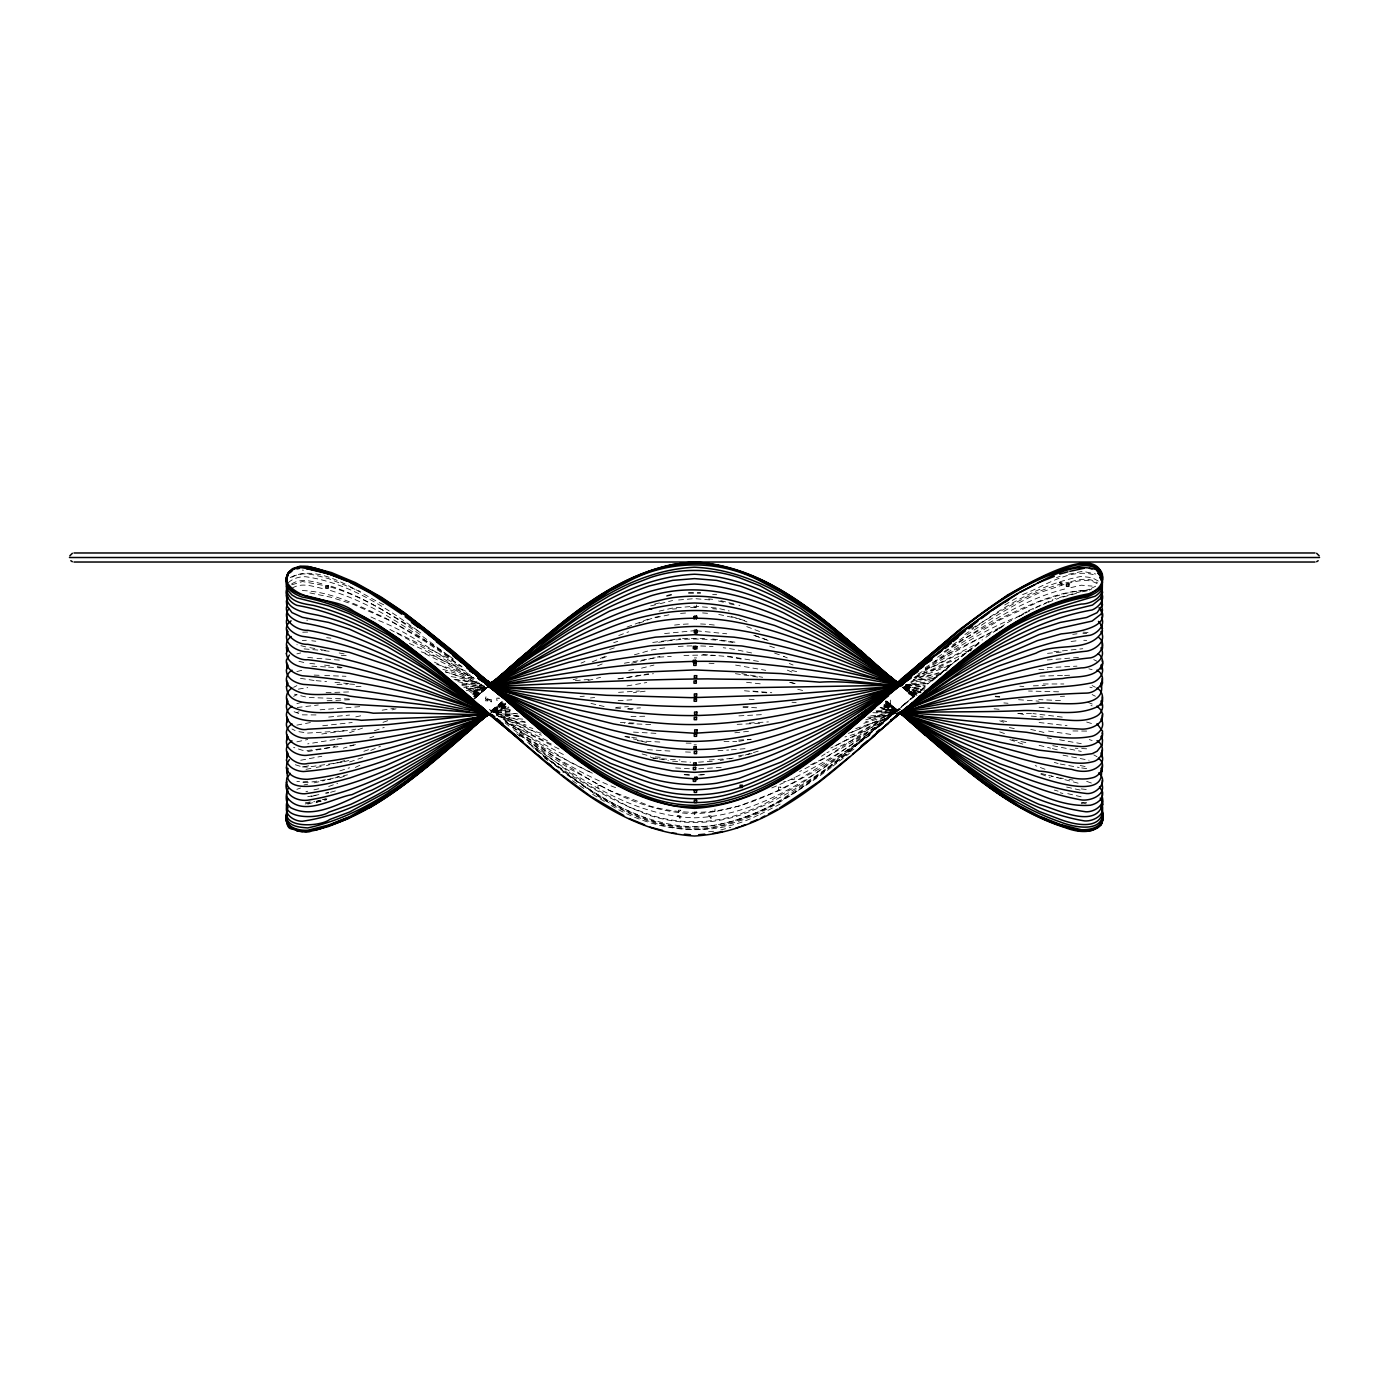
<?xml version="1.0" encoding="UTF-8"?>
<svg xmlns="http://www.w3.org/2000/svg" width="1389" height="1389" viewBox="0 0 1389 1389"><rect width="100%" height="100%" fill="white"/><g stroke="black" fill="none" stroke-linecap="round" stroke-linejoin="round"><path stroke-width="0.75" stroke-dasharray="5 3.75" d="M476.34 696.202L481.15 691.896M475.941 696.965L489.935 684.43M474.969 698.337L485.924 688.701M491.914 710.821L502.783 700.976M490.716 712.21L502.887 701.323M905.663 702.973L822.271 772.284L781.399 799.665C742.577 822.965 694.778 835.952 650.694 820.083C618.799 809.266 590.464 790.601 562.736 771.954M888.04 718.599L935.578 677.155L982.422 639.773M878.317 726.36C830.622 767.509 780.462 811.714 717.505 826.299C656.164 837.307 600.361 800.446 554.524 764.436M885.991 720.266L837.202 761.693L792.303 794.525C762.804 813.086 730.041 828.712 694.5 829.511C659.167 829.146 626.161 813.954 596.819 795.463L551.78 762.926M919.084 692.121L925.491 686.565M473.493 696.636L480.09 691.045M474.743 696.566L485.959 687.051M475.107 697.052L486.862 687.051M491.584 710.717L496.533 706.497M474.986 698.216L479.847 694.118L474.934 697.504M476.271 696.844L486.167 688.545M476.41 696.358L486.098 688.284M498.252 705.004L503.2 700.855M490.925 711.897L495.769 707.852M472.052 700.247L486.74 687.972L471.548 692.989M491.637 711.55L503.964 702.278M491.984 711.567L503.356 702.99M492.14 711.724L503.269 703.355M932.939 679.777L949.434 666.112M951.083 664.741L956.031 660.643M931.897 681.079L949.295 666.668M955.632 661.424L958.792 658.785M863.073 740.302C813.19 776.451 758.55 815.742 694.5 817.826C631.526 815.794 577.338 777.493 527.733 742.507M903.631 704.848L913.024 696.913M891.044 715.648L895.922 711.619M897.554 710.283L917.053 694.222M918.685 692.885L921.931 690.211M291.881 584.786L302.472 581.54L326.571 585.967M895.766 711.845C835.484 755.494 772.371 809.683 694.5 813.763C621.23 811.627 561.798 761.537 504.867 721.325M890.575 715.977L856.214 743.896L800.811 783.986L760.46 806.141L738.306 814.666C710.161 823.851 679.568 824.128 651.302 815.239L629.859 807.304L589.11 785.497L569.177 772.284L511.69 728.218M925.178 667.849L962.594 642.256L1000.358 619.668L1039.094 601.663C1054.529 596.957 1070.311 590.377 1086.667 590.69M290.179 577.598C319.175 561.92 358.64 593.138 384.562 605.205M291.603 583.988C301.031 577.616 312.664 581.54 322.613 583.988M831.212 767.388C797.13 793.275 759.175 816.402 716.707 824.927C671.2 832.758 626.769 813.468 589.387 789.247L566.59 773.308L540.564 752.734M832.862 766.138L837.81 762.353M839.442 761.085L849.321 753.498M960.98 656.546L980.547 641.666M978.932 643.524L961.379 656.771M1007.338 622.758L1026.61 611.716M1003.223 626.022L996.208 630.814M472.347 694.135L485.143 686.201M474.43 695.281L485.021 687.468M474.066 695.698L486.167 686.947M496.533 706.654L490.63 710.925L504.711 716.498L541.415 735.25M491.359 710.855L503.495 702.122M288.148 582.772C292.905 578.484 299.243 576.487 305.597 576.73C347.458 582.547 384.944 606.559 418.506 631.231M503.096 702.903L490.838 710.734M474.344 696.375L486.289 687.937M475.576 696.149L486.133 688.458M491.411 711.984L503.929 703.615M491.341 712.435L505.891 703.719M493.373 711.394L506.134 704.101M493.772 711.515L505.822 704.657M964.869 634.547L973.637 628.366M975.391 627.134C1007.199 604.163 1042.306 583.849 1081.267 576.4L1092.119 577.668L1099.532 581.765M882.067 724.381C846.7 748.949 809.995 772.267 770.079 788.639M870.33 734.538L819.093 768.916L780.722 789.959L738.913 806.089L716.707 810.881C694.604 813.902 672.207 812.027 650.694 806.262L609.58 790.567L569.82 768.864L517.038 733.514M866.007 737.872L869.514 735.406M890.575 714.918L823.035 759.158L799.578 771.572M952.507 645.086C979.87 625.31 1008.362 607.08 1039.094 592.895L1065.033 584.127M937.558 657.257C977.439 630.033 1018.085 600.829 1065.537 588.78M925.178 669.029C954.365 649.444 983.985 629.634 1017.043 617.063M985.895 637.273L1005.549 623.974M944.086 651.701L961.379 640.225L1003.362 617.081C1029.683 604.805 1057.185 591.506 1086.667 590.203M821.507 756.258L825.118 753.914M853.957 749.018C818.781 774.593 782.806 799.977 741.413 814.701C711.463 824.997 678.283 825.101 648.281 814.944C606.42 799.022 568.014 775.097 532.855 747.56M1004.716 604.979L1017.581 597.339M971.744 628.47C1002.459 610.17 1033.069 589.665 1068.61 582.234M999.733 627.463C978.151 639.444 955.667 649.305 934.346 661.772M1018.502 616.838L1023.571 613.99M1035.309 607.983L1046.386 603.086M469.065 691.462L482.452 685.836M472.972 692.712L483.997 686.652M291.985 577.182C303.306 570.323 317.057 575.914 328.655 578.605L360.255 591.454M505.648 703.181L493.182 709.258M917.955 674.151C943.982 658.334 969.921 641.996 997.91 629.686M915.959 676.478L932.436 666.598L978.655 642.864M915.021 677.71L971.224 650.451M760.165 814.371L781.399 803.415M473.163 694.83L486.272 687.85M485.976 688.423L471.392 694.622M474.743 695.316L483.876 690.437M492.869 711.949L507.61 705.681M493.026 712.331L508.443 706.619M855.728 728.617L888.613 717.471M887.918 719.328L830.796 748.046M883.144 722.905L855.728 738.635L826.924 752.734M883.3 723.27C858.124 737.594 834.181 754.296 807.703 766.12M505.579 703.997L490.508 710.803M900.072 709.223L878.681 722.384L832.48 747.351M293.617 696.34L296.881 694.639M293.617 687.312L296.881 685.628M1028.45 610.674L1053.036 599.614M1025.238 613.122L1033.624 608.851M1091.216 588.432L1096.129 585.967M1022.564 594.614C1044.788 586.245 1070.277 567.233 1095.157 575.15M848.28 733.427L863.559 727.402L894.464 712.192M355.358 767.423L363.05 763.811M1018.953 616.247L1024.44 613.712M291.985 588.242C301.778 582.043 313.115 586.523 323.342 588.745M370.741 750.442L380.43 746.292M592.218 661.876L605.656 656.198M1089.566 589.249L1054.98 598.781M1089.358 590.099L1091.337 589.283M581.001 663.109L584.96 661.494M602.444 658.178L606.351 656.58M597.548 665.835L603.573 663.369M758.168 815.152C710.838 839.199 653.906 831.768 609.58 804.526M1048.174 602.392L1058.922 598.19M638.975 623.279L650.694 618.765L670.609 614.442M328.655 786.504L337.649 783.24M627.012 627.099L650.694 618.209M618.73 635.52L628.731 631.769M1056.456 577.633L1060.172 576.244M296.881 789.334L300.51 788.032M349.594 732.663L363.484 727.749M355.393 744.608L343.291 748.22M758.203 751.136L738.913 756.988M613.678 642.725L617.775 641.319M382.999 722.332L388.156 720.561M609.58 649.479L615.605 647.413M374.422 730.77L384.232 727.402M369.787 737.872L373.867 736.465M363.866 751.293L372.009 748.48M349.594 761.988L363.033 757.37M463.822 687.538L481.966 684.221M467.885 689.882L481.792 685.246M506.256 706.272L489.727 710.265M470.333 692.243L484.448 687.642M486.723 687.399L471.218 691.653M496.238 712.939L511.36 711.151M339.663 777.823L347.597 775.236M296.881 741.848L307.75 739.486M490.786 710.404L496.533 710.994L508.634 707.001M508.964 707.886L496.533 711.359M300.719 760.252L321.814 756.258M915.108 677.572L925.178 674.342L948.722 662.293L955.945 660.088M896.426 713.182L890.575 715.057L867.743 717.297M339.784 770.912L349.594 767.787M328.655 779.611L338.708 776.399M914.031 677.45L925.178 672.415L951.76 664.393M900.35 709.449L865.573 721.863M865.816 719.849L873.889 717.297L890.575 715.665M863.854 723.304L884.185 716.898L890.575 716.273M888.595 718.026L868.872 724.259L851.648 732.402M886.512 719.224L878.386 721.794L855.728 733.791L844.929 736.951M869.132 718.356L890.575 711.637L896.287 711.046M296.881 725.127L311.761 722.297M949.069 665.73L913.424 679.603L925.178 675.835L943.148 673.214M947.176 669.845L910.75 682.155L925.178 680.575L938.374 676.547M940.943 674.116L925.178 678.926L918.824 679.568M933.339 679.725L925.178 682.225L910.75 683.666M925.178 669.22L933.321 666.755L961.379 652.726L969.991 650.434M296.881 703.65L302.333 702.122M296.881 712.47L299.052 711.81M307.733 804.144L319.765 800.62M338.1 762.474L326.45 765.565M339.992 761.919L345.67 760.269M330.547 792.32L336.207 790.671M297.159 707.487L318.289 704.987M634.374 654.827L650.694 650.208A225.157 225.157 0 0 1 666.147 647.691M631.682 663.265L659.983 656.424M641.544 668.161L653.959 665.053M392.115 709.883L396.056 708.772M1062.984 597.062L1077.204 593.138M322.317 799.699L325.477 798.831M316.102 802.234L326.571 799.37M296.881 671.564L302.333 670.192M298.34 689.135L307.733 687.624M1087.309 590.776L1081.267 592.027M666.633 595.586L672.606 594.023M325.269 793.154L328.655 792.268M666.633 596.28L672.606 594.735M720.752 829.945L730.84 827.306M323.324 799.699L326.884 798.779M316.31 802.373L326.606 799.734M660.053 603.694L672.606 600.517M310.303 801.939L302.333 803.328M573.153 679.655L577.13 678.665M588.016 680.506L600.586 677.363M305.181 803.988L314.695 801.609M316.605 801.123L320.408 800.168M654.67 604.111L660.66 602.618M343.934 761.728L349.594 760.321M334.888 777.962L347.493 774.836M296.881 653.872L300.736 652.934M650.694 605.917L656.303 604.58M311.119 796.487L319.192 794.577M1068.61 574.282L1082.517 571.296L1095.626 574.004M1070.902 587.616L1081.267 585.203L1092.119 586.089M659.133 611.16L672.606 608.035L694.5 606.264L716.707 608.052L729.156 610.952M1070.728 581.765C1079.288 579.196 1089.549 577.373 1097.501 582.824M313.931 789.855L322.179 788.014M1067.065 583.675C1076.579 581.088 1087.9 577.946 1097.015 583.606M314.001 782.84L324.47 780.531M355.775 716.863L361.973 715.543M351.677 730.024L355.879 729.121M349.594 745.858L353.709 744.973M654.896 617.324L659.115 616.438M382.149 710.178L394.094 708.355M307.768 781.26L302.333 782.25M1038.868 669.602L1047.81 669.203M305.945 791.608L307.733 791.244M308.671 765.825L302.333 766.954L293.895 764.297M304.035 784.924L307.733 784.212M307.733 751.623L334.94 746.518M729.433 758.776L733.236 758.064M664.584 633.558L694.5 630.675M344.055 730.84L319.505 734.347M334.871 739.521L307.733 743.862M336.971 739.122L343.274 737.958M307.733 796.696L311.883 795.914M313.966 795.532L320.217 794.386M306.014 769.332L314.192 767.822M316.223 767.44L322.37 766.311M617.845 678.839L653.42 673.682M325.477 779.75L307.733 782.615L296.881 781.365M624.39 663.213L658.594 657.205L671.269 656.355M628.748 670.383L637.273 668.908M618.765 678.943L648.576 673.787M626.995 685.923L646.753 682.503M645.121 691.184L633.367 692.729M748.497 731.291L732.472 733.062M738.913 741.327L750.998 739.243M745.042 748.671L730.77 749.886M738.531 755.876L753.394 753.324M658.594 642.326C683.075 637.811 708.425 638.02 732.906 642.551M326.45 793.223L328.655 792.876M720.231 760.408L723.756 759.835M652.743 642.447L680.558 638.749M342.041 762.196L307.75 767.145L302.333 766.884M327.214 779.507L330.686 779.003M337.961 746.674L307.733 750.459L302.333 750.268L293.617 747.404M322.734 725.753L352.198 722.506M1071.075 641.458L1077.187 640.728M1062.411 650.885L1082.778 648.715M1072.759 634.322L1077.013 633.835M461.929 684.395L478.875 682.468M466.218 688.718L483.372 686.739M484.483 687.051L472.416 688.44L466.131 687.815M466.235 690.472L485.594 688.25M492.366 710.699L508.496 707.157M492.053 711.272L510.18 710.317M496.533 712.349L513.097 710.474M515.979 713.46L507.541 714.415L496.533 713.338L489.31 709.536M496.533 710.994L510.683 709.397M912.087 680.766L935.769 678.283M911.757 684.412L929.206 683.423M899.169 709.796L874.08 712.47M877.049 711.168L890.575 709.744L896.929 710.439M905.454 684.655L911.844 684.03L925.178 685.558M905.524 685.281L929.363 683.475M894.759 712.765L876.407 711.585M894.829 713.39L872.865 712.713M870.781 715.839L890.575 714.432M349.594 699.761L326.311 700.785M328.672 717.054L349.594 715.057M1053.938 651.701L1060.293 651.094M1047.306 660.001L1079.409 657.327M1047.219 667.658L1076.979 666.147M1081.267 803.727L1082.257 803.641M688.527 592.547L700.56 592.547M688.527 593.259L700.56 593.259M1047.514 653.351L1062.255 651.997M708.633 831.716L716.707 830.987M575.359 680.61L589.787 679.343M580.081 696.566L584.3 696.184M678.579 599.996L694.5 598.607L712.661 600.152M590.429 697.938L594.666 697.556M672.606 609.077L676.582 608.747M690.524 607.618L698.545 607.618M680.558 613.4L686.531 612.948M700.56 774.871L704.588 774.576M356.018 686.687L364.613 686.062M359.734 706.654L320.112 709.814M347.493 730.614L307.733 733.079L296.638 731.326M1033.364 685.836L1045.292 685.471M1031.454 713.616L1015.793 713.564M683.944 655.504C704.101 654.74 725.058 654.705 744.66 660.053M717.957 750.72L728.635 750.025M1086.667 731.083L1069.183 730.927M698.545 762.162L712.661 761.241M618.539 692.347L639.374 691.01M738.635 740.111L751.102 739.313M709.241 759.957L732.402 758.463M698.736 768.812L724.173 767.197M615.883 707.418L628.453 706.636M698.684 774.975L704.97 774.593M618.157 700.646L633.176 699.726M628.175 708.633L640.468 707.869M644.756 716.255L628.54 716.516M650.694 724.52L624.39 723.478M749.296 723.027L768.43 721.898M682.555 638.627L704.588 638.523M302.333 640.503L306.327 640.294M304.122 648.889L322.144 650.434M743.202 707.018L749.643 706.671M738.913 715.873L765.026 714.467M759.627 723.374L735.649 724.416M316.015 714.936L302.333 714.849L291.985 710.925M1060.363 696.375L1064.547 696.219M1062.481 675.505L1039.094 676.13M1064.582 675.436L1072.933 675.123M302.333 590.551C331.971 591.627 359.334 606.055 385.725 618.157L425.051 641.44L461.929 666.512M336.989 684.43L347.493 684.1M326.085 692.642L349.594 691.913M307.733 632.064L302.333 632.221L305.441 632.533M1086.649 748.81L1075.277 748.202M724.016 741.622L736.778 741.379M1059.599 582.564L1061.89 582.564L1061.89 584.856L1059.599 584.856L1059.599 582.564L1061.89 584.856M694.309 607.306L696.601 607.306L696.601 605.014M694.309 657.917L696.601 657.917M1043.208 683.978L1063.835 683.978M1058.592 691.809L1028.537 691.028M914.656 695.559L914.656 693.267L916.966 693.267M488.06 699.275L485.751 699.275L485.751 696.983L488.06 696.983L487.869 700.837L485.577 700.837L485.577 698.545L487.869 698.545M489.032 699.518L491.324 699.518L491.324 701.81L489.032 701.81L489.032 699.518L491.324 701.81M884.932 706.307L887.224 706.307L887.224 704.015L884.932 704.015L887.224 706.307M694.083 744.817L696.375 744.817M783.795 781.503L786.105 781.503M677.78 815.742L680.072 815.742L680.072 818.052L677.78 818.052L677.78 815.742L680.072 818.052M708.772 815.847L711.064 815.847L711.064 818.138L708.772 818.138L708.772 815.847L711.064 818.138M1082.916 633.349L1086.667 633.401M735.406 673.665L758.099 677.12M686.114 743.098L694.5 743.271M690.489 752.161L682.138 751.814M311.831 666.182L326.415 666.963M314.105 675.106L322.595 675.419M324.731 675.505L345.965 676.287M349.229 698.997L307.733 697.452L294.485 694.205M1083.733 640.277L1086.667 640.398M1060.467 700.594L1038.746 699.587M306.656 620.102L307.733 620.154M1083.073 632.134L1088.125 632.585M615.518 708.095L621.456 708.407M620.345 722.384L635.415 723.148M684.187 774.697L692.434 775.131M633.453 732.107L658.49 733.496M712.661 638.992L735.354 642.204M766.867 692.816L740.771 690.437M742.907 707.018L756.918 707.817M672.606 761.189L690.524 762.196M637.377 740.719L662.9 742.23M655.278 756.97L663.525 757.456M749.157 699.257L755.529 699.657M647.482 749.661L671.304 751.136M675.679 767.909L690.316 768.812M696.514 630.814L726.725 633.783M702.782 654.601L715.196 655.382M752.873 691.08L771.798 692.712M652.969 758.272L679.968 759.991M709.032 663.23L717.349 663.768M746.553 682.294L760.998 683.909M339.367 660.122L315.303 658.23M328.533 667.085L341.156 667.918M349.594 684.048L356.053 684.464M684.551 774.68L692.503 775.201M1019.804 686.201L1023.815 686.479M1018.554 699.709L1039.094 701.185M1031.332 716.116L1043.122 717.071M702.574 612.931L708.633 613.382M1003.865 702.938L1008.015 703.251M712.661 608.729L716.707 609.042M1082.621 802.391L1086.667 802.72M708.633 598.954L712.661 599.301M791.956 702.226L796.175 702.591M712.661 594.353L716.707 594.718M341.225 655.261L349.594 656.007M314.053 680.471L296.881 677.763M316.136 680.662L326.589 681.6M334.957 682.364L349.594 683.666M995.444 696.757L999.733 697.139M994.073 708.807L999.733 709.328M454.081 679.464L461.929 680.211L484.101 686.392M455.262 679.916L477 682.103M457.849 681.6L469.742 684.482M995.184 696.184L999.733 696.67M1039.094 707.261L1049.771 708.303M1062.272 717.106L1032.947 713.581M1039.094 722.506L1067.047 725.683M496.533 711.776L517.784 713.877M496.533 713.824L518.861 716.029M496.533 714.328L519.677 716.602M522.82 719.172L504.728 717.401L496.533 714.814M525.129 722.211L515.458 721.273L498.425 715.891M473.354 678.058L461.929 676.912L445.435 672.033M461.929 683.77L485.438 686.097M461.929 685.576L483.198 687.694M303.774 662.484L298.948 661.268M883.717 707.175L896.53 709.883M880.088 707.678L896.218 710.682L885.783 704.536M906.427 684.551L925.178 686.617M925.178 690.177L918.355 689.43L906.444 685.489M1081.267 788.917L1086.667 789.525M876.042 710.838L894.863 713.043M907.086 685.159L925.178 687.242M905.628 685.992L921.532 689.343M905.576 686.6L924.883 688.822M892.919 710.942L880.418 707.418M896.148 711.932L880.678 708.13M894.863 712.418L879.55 708.39M311.778 640.763L315.824 641.232M302.333 570.08L303.462 570.219M326.658 637.69L330.86 638.193M1070.745 734.382L1047.653 730.961M324.21 650.677L330.391 651.424M309.834 663.334L316.136 664.098M324.557 665.105L330.86 665.852M305.736 646.875L296.881 644.687M307.733 657.292L313.41 658.004M1086.667 768.621L1081.267 767.874M1059.876 777.962L1063.384 778.465M650.694 757.491L668.335 760.425M1069.026 779.42L1073.107 780.062M727.628 656.164L759.8 661.615M735.614 665.105L765.738 670.331M1047.254 737.837L1051.351 738.479M1059.529 739.781L1081.267 743.688M627.515 708.946L633.835 709.987M625.415 736.274L629.616 736.951M631.735 737.299L638.055 738.323M741.795 673.63L762.648 677.294M337.162 666.616L345.444 668.092M1060.172 764.019L1079.166 767.492M309.921 647.639L318.272 649.167M320.355 649.548L326.623 650.677M339.142 652.969L345.41 654.097M309.851 592.912L330.599 597.166L353.153 604.284L391.576 621.369L428.454 642.291L451.373 657.31M1080.208 765.53L1086.945 766.85M1063.019 755.182L1089.063 760.252M1052.775 745.65L1081.267 751.414M1001.764 720.526L1009.925 722.245M1009.404 727.558L1017.13 729.19M718.773 614.424L738.913 618.765L746.987 621.89M1018.693 713.408L1027.131 715.213M1030.69 729.433L1036.993 730.788M1012.373 739.712L1027.131 742.872M1078.107 783.17L1051.247 776.069M1066.665 787.059L1083.194 790.74M731.378 616.577L746.449 621.196M1067.742 793.64L1082.222 797.078M729.433 603.729L735.128 605.066M590.95 703.39L597.166 704.848M599.232 705.352L605.448 706.81M1039.094 731.239L1044.788 732.645M1039.094 745.32L1050.518 748.15M1052.411 748.636L1058.14 750.043M1040.986 773.465L1046.698 774.871M1048.608 775.34L1058.14 777.701M720.752 600.673L726.794 602.184M728.826 602.687L734.868 604.215M791.852 670.436L798.137 672.016M790.306 682.381L796.591 683.961M797.772 689.257L805.742 691.253M718.53 600.968L725.805 602.809M789.612 682.312L795.758 683.857M1088.889 668.838L1092.119 669.672M1081.267 802.599L1086.389 803.953M1060.172 792.754L1062.898 793.466M624.807 736.535L648.698 743.046M642.117 753.949L650.694 756.276M1089.879 687.156L1092.119 687.781M1087.552 702.244L1095.383 705.247M541.033 733.218L510.232 723.912L505.092 721.186M751.623 652.952L738.913 650.295A225.157 225.157 0 0 0 723.235 647.725M1054.32 762.422L1058.14 763.516M1054.32 790.081L1058.14 791.174M436.719 664.376L454.238 669.55L476.948 681.548M1090.921 705.508L1092.119 705.872M1086.667 722.037L1092.119 723.669M442.796 669.307L461.929 675.106L474.986 682.103L482.816 684.603M445.4 671.703L479.083 682.989M451.147 676.582L461.929 678.44L482.122 684.899M518.635 716.411L490.734 710.734M496.533 713.269L525.268 722.106M465.836 671.217L433.351 655.921L421.232 651.823M471.704 676.391L449.046 669.585L434.271 662.067M498.512 716.394L526.188 725.127M504.363 719.502L532.855 728.513M1045.014 769.263L1035.204 765.582M1089.271 739.59L1092.119 740.511M905.541 685.767L921.254 690.889M903.805 686.149L918.146 693.007M904.013 686.808L921.15 692.469M887.189 705.178L897.919 710.3M884.498 705.091L895.905 709.987M897.693 711.237L883.196 705.039M896.235 711.342L881.702 704.848M896.339 711.967L882.814 706.011M905.055 686.895L921.15 692.208M330.773 587.096C360.498 595.603 386.715 612.41 413.071 627.984M1009.786 739.59L1025.881 745.164M378.746 620.553C408.661 631.995 434.01 652.535 461.929 667.796M753.758 635.259L769.558 640.78M769.749 646.128L777.51 648.837M774.593 653.108L779.698 654.879M615.605 787.632C580.272 774.524 548.933 752.803 517.125 733.097M331.12 586.21C373.624 600.187 410.467 626.89 445.661 653.663M330.426 590.516C376.002 604.284 414.669 633.002 453.265 659.723M999.733 720.787L1003.778 722.228M999.733 731.881L1007.633 734.694M755.147 635.78L769.28 640.833M1086.667 781.365L1092.119 783.309M1040.934 774.177L1050.171 777.493M746.744 626.613L760.425 631.821M738.913 605.222L739.868 605.604M789.282 663.473L793.084 665.036M592.339 773.204L550.235 751.814L517.698 732.472M787.32 670.14L795.202 673.439M396.681 632.655L449.342 658.751L461.929 666.998M409.321 643.437L425.051 650.469L474.413 678.37M370.967 616.976L376.801 619.668M551.259 744.018L532.855 735.302L520.458 726.864L496.533 714.606M547.405 740.736L532.855 733.618L520.163 729.607L505.631 721.898M558.968 748.966L505.856 722.454M563.378 754.54L511.083 726.864M1093.751 659.636L1097.015 661.251M291.985 728.999L295.093 730.545M425.051 653.681L473.215 677.936M496.533 715.196L499.901 716.915M1092.119 685.558L1095.383 687.242M1092.119 694.552L1095.383 696.236M884.012 704.431L896.183 711.359M589.422 771.885L569.177 761.728L532.855 739.382L501.637 718.096M917.469 691.184L920.56 692.833M905.02 687.486L916.011 693.354M905.211 687.989L915.681 694.135M903.683 687.694L920.542 696.67M892.745 708.008L885.418 703.251M895.731 710.109L885.331 703.702M885.366 702.834L897.363 710.439M905.281 686.652L916.306 692.694M906.201 689.257L915.681 694.448M1093.751 754.869L1097.015 756.692M389.927 629.408C417.412 644.791 445.626 658.699 471.861 676.2M592.617 794.3L606.194 802.477M448.925 655.868L453.804 659.167M572.424 780.67L585.984 789.942M914.778 694.691L904.361 687.347L914.813 694.865M903.579 687.555L914.535 696.08M902.503 687.19L914.934 696.011L903.076 687.364M885.991 700.803L897.034 710.474L885.974 702.261M896.148 710.404L886.147 702.782M886.113 701.323L892.571 706.081M885.435 701.202L890.575 704.848M885.349 701.306L897.52 710.057M416.769 630.102L423.385 634.825M908.736 692.399L913.667 695.958M897.52 710.647L885.644 701.584M544.471 757.943L547.804 760.495M552.857 763.117L531.449 745.824M505.179 722.957L510.058 726.898M527.646 742.23L537.335 750.112M516.743 733.774L520.007 736.448M886.547 701.931L897.016 710.664M543.498 756.206L548.481 760.321M903.961 688.076L913.754 696.254M903.597 688.059L913.042 696.219M913.129 696.445L903.51 688.197L912.747 696.479M897.207 710.178L887.449 701.653M887.258 701.584L897.225 710.248L890.575 704.501M903.753 687.954L913.667 696.358M902.59 687.381L913.754 696.861M892.189 705.82L897.155 710.022M909.795 693.892L913.007 696.636M903.024 687.85L913.91 697.591M914.656 693.267L916.966 695.559M485.577 698.545L487.869 700.837M890.575 700.108L890.575 704.362M794.195 777.371L794.195 779.663L791.886 779.663L791.886 777.371M714.988 809.058L714.988 811.35L712.679 811.35L712.679 809.058M678.231 646.475A225.157 225.157 0 0 1 694.5 645.885M700.681 645.972A225.157 225.157 0 0 1 713.061 646.649M674.568 625.085A162.6 162.6 0 0 1 688.51 623.974M700.56 623.956A162.6 162.6 0 0 1 714.71 625.102M911.08 691.635L908.788 691.635L908.788 693.927L911.08 693.927L911.08 691.635M499.12 698.163L496.828 698.163L496.828 700.455L499.12 700.455L499.12 698.163M600.256 785.584L597.964 785.584L597.964 787.876L600.256 787.876L600.256 785.584M780.757 787.146L778.448 787.146L778.448 789.456L780.757 789.456L780.757 787.146M680.714 810.238L678.405 810.238L678.405 812.53L680.714 812.53L680.714 810.238M696.601 812.044L694.309 812.044L694.309 814.336L696.601 814.336L696.601 812.044M787.268 657.882L783.361 656.285L787.164 657.917"/><path stroke-width="1.5" d="M457.676 655.816C421.718 625.258 384.18 594.388 339.767 577.095C325.495 572.164 309.191 562.614 293.947 568.605C289.433 570.566 285.735 575.15 286.36 580.185C285.127 589.405 294.746 594.423 302.021 597.01C366.8 608.486 417.985 653.889 466.826 694.639M286.447 686.583C287.592 712.852 333.846 698.459 345.965 703.945L425.051 708.494L490.352 714.189M286.62 767.301L286.776 772.857M286.499 647.778L286.776 645.572M286.377 782.615C283.686 794.855 296.916 801.54 307.733 800.203C369.057 790.584 422.048 756.293 473.996 724.676M500.283 695.82C439.792 645.677 381.246 579.109 299.729 567.407C293.704 568.379 286.134 572.476 286.377 579.456C286.047 589.387 298.34 594.614 306.309 595.985C377.964 610.396 430.92 665.4 485.351 710.022M1102.623 804.63C1094.74 829.771 1055.05 808.242 1039.788 804.63L1037.774 803.797C987.319 781 943.912 746.327 900.315 712.922C956.101 756.311 1012.425 808.849 1084.635 820.934C1092.639 821.559 1105.106 815.569 1102.224 805.967M286.377 662.136C286.863 669.811 295.44 674.36 302.333 675.766C368.05 680.992 431.875 697.087 494.519 716.446M288.061 825.57L291.985 828.747C285.7 829.997 285.926 813.52 286.638 817.722M1102.623 819.736L1101.512 824.215M1102.623 816.506L1102.224 819.319M1102.623 818.572L1100.939 824.007L1098.386 826.438M1102.623 815.708C1099.654 833.817 1070.068 825.969 1060.172 821.923C1008.935 804.005 966.188 768.95 925.178 734.468M1102.623 812.808C1098.143 831.299 1070.954 823.573 1059.234 819.059L1039.094 811.436L999.733 790.063L961.379 763.117L926.793 735.58M1102.623 819.51L1102.536 821.212M1102.623 818.069C1101.824 827.757 1089.167 830.101 1081.267 829.719L1060.172 824.406L1039.094 816.02L1019.404 805.811L980.547 780.132L954.469 760.009M286.464 660.244L286.394 661.772M287.679 825.222L286.36 816.61M286.377 653.455L288.061 647.847M1102.536 802.634L1102.623 801.401M1102.623 713.981C1103.508 724.624 1090.191 729.538 1081.267 729.121L999.733 724.346L896.999 713.286M1102.623 813.607L1102.623 817.843M1102.224 579.248C1100.973 538.133 1021.87 587.599 1007.72 594.874L960.511 628.852L897.346 682.555M1102.102 578.848C1103.804 574.369 1100.817 569.473 1096.841 567.146C1080.555 558.691 1062.134 570.757 1046.386 575.428C997.042 596.298 956.205 632.36 915.959 666.842M897.19 714.71C956.587 671.026 1017.738 622.914 1092.119 609.962C1097.987 607.566 1104.411 601.02 1102.224 594.44L1102.484 576.4M286.759 585.602L286.776 588.641M1102.415 582.668L1102.224 579.421M286.967 577.077L288.061 575.029L286.447 578.987L286.898 581.366M286.377 580.862L286.776 577.477M286.776 806.349C284.033 814.996 294.746 821.437 302.333 821.264C375.013 810.846 432.239 757.352 488.372 714.276M286.776 784.976L286.776 787.146M286.776 662.709L286.759 668.422M1102.224 586.158L1101.946 582.06C1103.856 590.134 1092.935 594.544 1086.997 597.027C1021.419 608.33 970.477 654.861 920.907 695.698M1102.484 802.894L1102.224 803.971M286.533 580.88L286.464 595.864M286.776 680.523L286.742 686.288M286.776 698.65L286.776 704.397M1102.224 808.832L1102.623 802.929L1100.244 798.085M1102.536 630.814C1090.643 653.611 1055.744 642.031 1036.09 653.125L996.816 666.581L958.618 683.388L896.218 715.474M286.776 716.741L286.776 722.488M1102.224 605.291L1102.276 599.701M1102.224 633.019L1102.224 626.404L1098.473 621.369M1102.224 649.201L1102.501 648.038M1102.536 663.386C1096.997 679.499 1075.19 675.696 1062.411 678.561C1013.328 681.218 966.136 695.906 918.824 707.227M1102.224 720.839L1102.224 715.092M1102.536 734.816C1100.348 743.757 1089.41 746.674 1081.267 746.587C1021.523 741.57 962.976 729.347 905.541 713.425M1102.224 738.635L1102.536 731.083L1097.015 723.721M1102.224 785.983L1102.38 780.271M899.568 712.817L961.379 754.887L1002.198 778.118C1029.874 789.716 1059.199 807.686 1090.382 805.238C1095.522 804.109 1101.442 800.863 1102.536 795.272A19.654 19.654 0 0 0 1102.606 792.095L1099.515 786.643M1102.328 813.572L1102.224 807.322M286.776 601.888L286.776 607.635M286.776 751.345L286.776 757.074M1102.224 618.261L1102.588 613.573L1100.939 609.858M1102.224 771.59L1102.224 765.843M1102.224 798.536L1102.224 792.824M286.776 582.894L286.464 586.592L288.061 590.69L291.985 595.013L296.881 597.86L328.655 605.899L349.594 613.903L388.156 634.981L423.402 659.827L494.97 718.46M286.776 734.434L286.776 740.163M1097.015 571.105C1101.46 571.139 1105.314 586.679 1099.897 577.407C1107.432 585.984 1093.716 591.853 1087.778 595.412C1007.945 608.365 951.257 673.318 890.575 720.926M286.776 614.841L286.776 620.553M286.776 781.399C286.117 789.89 297.593 794.074 304.729 793.779C372.13 785.132 431.198 748.411 488.633 714.745M286.776 793.831L286.776 799.56M288.061 788.414C285.613 794.473 284.78 803.189 290.752 807.703C316.536 821.125 347.632 798.189 371.818 790.167C413.644 769.315 451.338 741.344 489.206 714.172M286.776 804.023L286.776 809.752M286.776 813.225L286.377 814.44M286.776 808.207L286.776 813.937M286.776 605.726C284.137 614.841 294.885 621.126 302.333 622.81C373.971 634.495 433.924 678.04 493.164 716.793M286.776 594.44C284.189 610.327 307.229 613.053 318.029 615.258C376.454 628.679 424.774 667.276 472.156 701.827M286.776 629.495L286.776 635.224M286.776 579.421L286.776 583.206M286.36 815.534L286.776 814.353M286.481 686.461L288.061 682.989M286.447 659.931L289.416 655.07M286.776 811.627L286.776 820.083M288.061 807.287C278.008 829.528 320.425 826.802 329.592 819.562L349.594 812.009L388.156 791.157L425.051 765.443L487.695 714.588M287.488 792.32L288.061 791.088M288.061 768.447C279.363 800.533 339.576 780.288 349.594 778.066L385.083 765.843L422.1 749.366L488.147 714.502L427.361 755.599L390.483 777.111L352.007 794.612C333.065 797.842 301.812 818.312 286.776 796.921M288.061 736.5C281.186 747.803 297.663 756.918 307.733 755.217L352.198 750.164L390.656 742.368L427.552 732.767L486.463 714.658M1100.939 669.151C1103.995 664.359 1103.265 657.084 1098.317 653.837M288.061 719.051C281.151 729.815 297.524 739.677 307.733 738.028C367.825 736.43 426.597 724.936 485.594 715.908M288.061 753.133L286.464 759.991M286.811 799.179L286.811 805.064M288.061 701.08C284.519 706.046 287.019 713.026 291.985 716.029C313.289 726.794 338.603 716.203 361.279 720.318C402.445 717.87 443.473 717.297 484.483 714.71M1100.939 687.051L1102.536 683.023L1102.224 678.631M286.846 618.956C284.137 628.071 294.607 634.669 302.333 636.353C362.546 644.166 417.186 673.005 468.874 703.06M288.061 631.439C281.325 643.159 297.524 652.118 307.733 651.858C370.082 661.164 428.593 685.159 484.448 713.217M288.061 665.105L286.394 669.932A8.924 8.924 0 0 1 286.394 670.609C286.585 678.908 296.117 683.284 303.253 684.395C367.443 688.753 429.878 702.348 492.401 714.866M1100.939 705.282L1102.536 701.271L1102.293 696.913M1102.224 822.149L1097.015 828.313M286.394 782.615L286.776 778.291L290.284 773.343M288.061 597.183L286.377 601.107L286.776 605.552L291.985 612.601L302.333 617.341L328.655 622.428L349.594 629.2L387.548 646.736L425.051 669.099L493.06 716.707M1101.668 756.779L1102.224 749.938M287.002 815.03L286.481 816.385L286.377 814.701M288.061 587.148C283.009 594.284 290.11 602.704 296.881 605.344C374.561 618.869 435.261 673.804 496.533 719.433M1100.939 824.927C1103.908 819.562 1103.804 812.287 1100.939 806.87M69.815 555.843L72.35 553.291M291.985 740.841C277.279 750.668 294.902 766.902 307.733 763.499C370.846 758.272 430.243 735.771 489.241 714.727M291.916 706.289C277.296 715.595 295.11 732.298 307.733 729.225L387.826 724.589L481.236 714.658M291.985 723.895C277.123 733.774 295.301 749.574 307.733 746.726C369.335 743.323 429.496 729.954 488.685 714.415M288.096 799.213C277.383 820.43 320.286 818.781 328.655 812.235L350.861 804.318C400.917 780.931 445.678 748.046 488.928 714.102M289.381 759.627L286.776 763.69L286.464 767.648M291.985 688.145C284.502 692.139 284.676 702.973 291.985 706.984C317.074 718.755 346.781 707.713 373.294 713.217C411.908 712.192 450.418 714.45 488.911 714.693M291.134 636.527C277.748 646.77 296.117 661.008 307.733 659.723C372.53 667.189 432.413 692.555 492.626 715.404M291.1 620.848C277.852 629.964 295.458 645.243 307.733 644.305L349.594 652.431L388.156 665.383L425.051 681.339L494.692 716.915M289.12 608.573C279.727 619.477 297.281 631.057 307.733 630.293C376.159 642.083 434.392 681.704 492.921 716.307M291.985 670.21C286.811 673.179 284.537 680.072 288.061 685.072C303.757 701.306 330.217 690.42 349.594 696.115C389.667 701.306 430.173 704.171 469.742 712.14M1100.939 825.274C1090.886 834.581 1075.919 831.872 1064.408 827.375C1007.702 809.11 962.89 767.353 918.58 729.416M488.841 685.923C549.297 635.155 610.327 567.129 694.5 562.024C778.83 566.834 839.651 635.033 900.471 685.419L864.01 654.497M489.258 685.853L502.887 673.804M467.885 731.031L455.488 741.552M486.827 714.866C431.84 760.773 377.6 819.753 303.931 831.768M487.226 714.866C449.654 748.22 412.29 782.528 368.866 808.259M487.435 714.988L426.354 766.832L388.156 794.821L349.594 816.68L328.655 824.979L307.733 830.24C299.729 830.674 287.297 828.365 286.377 818.607M908.111 678.44C844.963 730.562 782.163 803.155 694.5 808.363C619.077 804.075 561.225 747.907 506.933 701.358M897.572 715.318L873.559 736.153M908.111 706.098C844.963 758.22 782.163 830.813 694.5 836.022C619.077 831.733 561.225 775.566 506.933 729.017M498.634 677.138C550.183 632.724 602.045 580.758 670.609 564.889M515.336 663.664L569.177 618.418L609.58 591.263L630.866 580.133C670.939 559.628 719.45 559.975 759.401 580.619L781.399 592.252L801.227 604.875L820.968 619.077L873.768 662.362M914.466 673.109C952.298 640.902 989.211 605.864 1034.77 584.769M914.466 700.768C966.067 656.546 1019.248 606.316 1088.559 593.815C1097.362 590.742 1107.918 581.817 1097.848 572.754L1102.432 579.352L1102.553 577.98M425.051 767.388L429.774 763.36M488.286 685.853L496.533 678.822M472.364 727.037L478.806 721.568M487.313 714.328L447.171 748.654M471.895 728.756C433.559 761.38 395.414 795.689 349.594 817.6M950.076 643.385C884.428 696.254 821.316 756.328 741.413 787.042C711.463 797.338 678.283 797.442 648.281 787.268C586.905 764.679 535.824 722.697 484.657 683.319M953.149 640.798L965.424 630.762M953.184 641.527L957.906 637.551M488.043 685.437L502.887 673.665M513.999 664.341L506.065 670.991L514.017 664.48M518.757 660.348L525.111 655.018M487.904 685.697L496.585 679.395C554.975 631.96 614.754 571.487 694.5 567.198C773.152 571.018 833.4 630.693 890.575 677.624M487.799 714.814C433.437 759.401 378.919 812.478 307.733 827.931C300.458 827.306 289.954 826.837 286.776 818.954A8.751 8.751 0 0 1 286.377 816.228M890.575 692.955L911.236 676.912M890.575 720.301L891.669 719.38M890.575 720.613L900.784 712.019M890.575 721.221L924.136 693.163M498.252 677.346L526.344 653.802M529.66 651.042L536.276 645.503M487.695 686.93L495.769 680.193M875.226 707.626C817.965 754.835 753.272 817.427 672.276 805.394C610.379 791.869 561.191 748.167 514.729 707.661M849.669 756.71L819.076 781.503L779.351 808.172M852.863 754.036L875.226 735.285M488.372 686.6C550.183 639.947 612.566 578.223 694.5 574.23C775.27 578.241 837.793 638.124 899.048 683.978M489.206 686.513C550.895 642.343 614.928 587.634 694.5 584.057C774.159 587.738 838.626 642.013 900.801 685.992L890.575 676.703M507.471 669.168L523.775 655.625M538.446 643.437L541.693 640.728M546.589 636.666L562.771 623.661M866.007 710.213C810.256 751.189 745.98 798.293 672.606 788.448C601.975 774.02 544.071 727.089 487.713 685.003M888.422 695.715C836.664 737.559 784.143 786.782 716.707 800.776C662.327 810.047 611.681 781.33 569.177 750.702L490.386 687.642C563.517 720.891 641.405 757.995 724.468 747.751C787.754 736.986 846.231 710.352 903.701 683.249M876.424 732.177L879.602 729.538M861.18 745.945L867.587 740.632M872.396 736.639L888.422 723.374M516.708 660.99L526.553 652.847M529.834 650.139L534.748 646.076M538.029 643.367L569.177 617.601L587.703 604.25M496.533 679.03L569.177 617.723L609.58 590.203M496.533 679.499L534.487 648.142L589.387 607.861L609.58 595.725L630.137 585.394L650.694 577.442C679.273 568.032 710.352 568.136 738.913 577.564L760.165 585.863L800.55 608.295L854.113 647.569L889.793 676.929M881.824 701.671C827.045 746.084 769.367 801.974 694.5 805.36A138.414 138.414 0 0 1 637.308 792.338M900.558 679.725L958.792 631.127L980.547 614.633C1011.157 592.669 1044.563 572.719 1082.1 565.809C1089.757 564.924 1100.244 567.563 1102.38 575.984M897.554 682.624L961.379 631.526L999.733 605.083M909.639 674.533L925.178 661.72L941.794 650.694L936.915 654.584M932.036 658.49C869.132 708.459 809.735 769.662 731.031 793.657C653.559 815.829 584.265 760.425 526.414 716.811M945.058 648.055L951.552 642.847M926.064 663.803L931.064 659.792M926.064 691.462L963.237 661.633L999.733 635.693C1028.155 614.91 1062.342 606.055 1095.157 596.211C1098.491 594.006 1103.074 589.943 1102.224 585.516M289.745 572.876L291.985 571.122M945.11 648.489L948.357 645.937M421.631 770.044L411.526 777.823M537.925 644.218L541.206 641.666M968.48 628.366L977.908 621.143M981.19 618.695L989.385 612.549M992.666 610.084L1017.894 593.554M968.932 628.783L972.092 626.422M393.486 791.313L384.649 797.408M398.4 787.632L403.331 783.952M574.404 614.928L577.876 612.427M1097.015 827.74L1092.119 830.188M506.082 671.269L511.1 667.675M496.585 679.395L500.04 676.929M501.464 676.426L487.053 685.159M919.032 669.637L923.633 666.355M909.917 676.999L918.389 670.956M902.781 683.51C838.973 724.537 773.413 775.392 694.5 778.708C617.341 775.704 552.232 727.489 489.779 687.312M906.27 681.027L909.743 678.544M911.062 677.901L855.728 717.28L819.093 741.257L781.399 761.971L738.913 778.43L716.707 783.222C694.604 786.243 672.207 784.351 650.694 778.604L610.24 763.238L569.82 741.205L497.696 692.243M919.032 697.295C968.237 659.324 1018.623 616.473 1081.267 604.059C1089.844 604.093 1102.258 598.451 1102.224 588.745M909.917 704.657C950.979 673.769 991.92 641.857 1039.094 620.553L1060.172 612.983L1092.518 605.066L1100.939 598.208L1102.623 592.322L1100.939 587.13M895.801 716.134L952.524 678.11L990.357 656.25L1039.094 634.599L1060.172 628.175L1092.119 621.074L1100.939 614.216L1102.501 610.275L1101.442 604.146M893.44 718.13L962.594 669.915L1000.358 647.326L1039.094 629.321L1060.172 622.463L1086.667 617.463L1097.015 612.723L1102.519 604.996L1100.939 597.166M488.008 686.739L532.855 655.747L569.177 632.655L609.58 611.143L650.694 595.881C695.576 582.234 742.542 593.589 783.813 612.948L821.958 633.54L892.745 680.35M487.869 687.225C545.721 651.024 603.972 609.91 672.606 597.687A162.6 162.6 0 0 1 732.177 600.586C794.161 615.883 847.655 651.788 900.905 685.194M488.633 687.086C552.527 650.434 618.122 605.135 694.5 603.017C770.183 605.083 836.508 648.09 899.725 685.072M493.772 683.857L532.855 662.258L569.177 644.097L606.351 628.904C647.882 611.646 694.674 605.309 738.913 615.205L774.593 625.449L816.628 642.274L852.846 660.053L899.933 685.697M496.533 680.089C544.87 644.895 591.905 605.726 649.323 585.95L672.606 580.376L694.5 578.605L716.707 580.394L740.32 586.089C799.977 607.722 850.537 647.1 900.315 685.263M897.259 683.145L925.178 663.699M916.74 672.224L898.162 682.555M928.529 662.032L931.984 659.74M1316.65 561.712L1318.178 560.705M368.866 807.2L381.142 799.578M1005.028 602.01L1008.553 599.961M1019.873 592.287C1042.653 581.574 1069.374 561.642 1095.574 569.403C1098.699 571.261 1102.067 573.796 1102.536 577.668M487.661 684.638L493.182 681.6M910.733 678.04C856.944 712.488 802.217 746.831 740.771 766.172L716.707 770.878L694.5 772.336L672.606 770.912L648.889 766.346C590.325 749.886 538.515 717.557 487.504 685.749M894.151 687.277L819.701 712.227L781.399 722.315L736.604 730.527L694.5 733.253L652.969 730.614L613.851 723.999L573.362 713.929L488.789 686.079M903.614 682.746C868.663 698.354 832.931 712.783 795.845 722.627C763.551 734.225 729.017 740.788 694.5 741.413C622.22 740.65 554.246 713.408 488.702 686.496M903.041 683.405C838.244 719.849 771.294 763.047 694.5 765.183C618.539 763.256 551.45 721.533 487.313 685.298M901.86 684.777L819.701 725.822L778.17 741.709C724.19 762.804 663.682 762.162 609.58 741.848L566.417 724.954L493.911 689.013M907.121 707.626L979.714 665.539L1037.357 640.642L1061.231 633.888C1071.388 632.915 1115.124 627.984 1099.029 607.774M899.898 712.401L903.614 710.404M897.502 714.033C957.941 680.106 1020.099 644.097 1090.018 635.311C1097.067 633.575 1105.713 625.363 1101.529 617.654M898.075 713.929C957.75 685.281 1019.856 657.882 1086.667 651.163C1095.244 649.826 1107.085 641.024 1100.939 631.491M761.137 817.93L764.783 815.985M768.43 814.023L777.527 809.145M487.383 687.225C540.078 661.65 592.999 635.329 650.694 622.55A225.157 225.157 0 0 1 738.913 622.637C796.609 633.401 848.853 661.025 901.357 685.541C828.799 672.415 755.112 658.351 680.645 661.859C615.969 663.352 552.371 675.245 489.241 687.069M489.501 686.548C555.114 659.306 621.855 628.002 694.5 626.439C767.943 626.821 835.779 657.935 901.912 685.541M490.369 686.531C543.828 665.262 598.676 646.909 655.573 637.134L694.5 634.634L733.965 637.186C791.556 644.965 846.318 665.105 900.176 685.558L885.349 673.648M489.501 714.206C430.225 740.354 368.901 766.381 303.306 771.555C296.395 771.19 288.218 767.631 286.481 760.304M609.58 590.29L630.137 579.282L650.694 570.862M900.263 682.294L911.774 676.252M741.292 826.229L744.938 824.736M750.407 822.479L757.699 819.493M630.137 579.352C659.324 565.566 693.094 558.43 724.78 567.233M349.594 818.034L328.655 826.455L316.102 829.893M349.594 817.253C331.658 822.583 311.084 837.914 291.985 828.729M1038.208 582.807L1054.303 576.4M485.751 683.926L493.13 682.207M486.48 684.499L494.519 681.808M488.477 686.34L569.177 662.188L609.58 652.552L650.694 645.746L694.5 643.003L741.795 645.972L784.004 653.143L822.132 662.345L892.919 683.284M488.685 686.756C556.242 670.592 624.269 653.334 694.5 651.979C765.27 651.267 833.678 669.654 901.721 684.916M469.048 724.641C417.551 748.428 365.029 772.979 307.733 779.281C299.625 779.507 288.756 776.989 286.464 768.1M898.388 684.899C831.195 696.74 763.082 705.004 694.5 706.619C624.876 706.688 555.86 697.018 487.574 686.322L609.58 673.509L694.5 669.932L781.035 673.578L896.999 685.628M902.59 684.152C834.32 699.813 765.165 713.703 694.5 715.595C625.206 715.734 557.18 702.053 490.317 686.999M902.676 684.725C834.702 703.65 765.877 723.391 694.5 724.572C624.425 724.919 557.006 704.865 490.195 687.468M905.576 709.779C965.303 686.496 1026.263 664.324 1090.66 657.83C1099.064 656.216 1107.537 644.479 1099.116 637.742M898.579 713.095L906.6 710.526M898.041 713.686L965.338 691.392L1003.813 680.732L1041.264 672.866L1081.267 667.901C1091.476 667.953 1107.571 659.619 1100.939 647.795M898.388 682.416L908.18 679.308M310.129 831.629L305.823 831.785M736.031 827.966L739.469 826.976M1059.738 574.108L1067.933 571.817M722.697 831.49L712.904 833.383M664.637 567.198L670.609 565.618M1086.198 831.351C1011.626 818.295 955.788 760.13 900.523 712.939M1069.843 571.348L1084.219 568.257M296.881 568.934L299.573 568.344M1086.563 830.761L1092.049 829.928M1086.667 831.021L1092.119 830.344M486.133 683.753L490.282 683.284M488.494 686.6C561.399 683.579 634.513 679.377 707.956 678.874C745.285 679.759 782.545 678.822 819.701 682.19C847.342 680.141 874.862 686.496 902.503 684.482M490.821 686.826C627.029 690.524 765.009 687.52 901.201 685.09M493.998 686.947L606.611 695.299L691.271 697.66L781.399 694.899L896.981 686.131M905.628 681.461L894.881 682.589L903.284 683.492M908.597 709.883C945.926 703.824 982.683 695.351 1020.238 689.656C1043.903 687.104 1068.28 687.781 1091.546 682.884C1098.716 680.94 1106.009 672.241 1100.939 665.071M898.388 712.557C960.893 704.362 1023.328 694.934 1086.667 693.094C1098.074 692.937 1109.62 677.832 1097.015 670.123M899.082 712.956C940.648 711.203 982.197 712.505 1023.919 710.508C1047.844 710.074 1074.513 717.245 1097.015 706.914C1104.463 702.938 1104.324 692.035 1097.015 688.076M896.981 713.807L958.705 708.338L1036.194 703.563C1048.817 700.23 1109.047 713.738 1100.939 682.919M672.606 564.368L682.555 563.43M698.58 834.737L704.727 834.147M306.309 568.57L329.124 574.056M73.982 552.978L1315.018 552.978M69.45 557.51L1319.55 557.51M73.982 562.024L1315.018 562.024M649.479 608.851L651.771 608.851M742.438 785.219L740.146 785.219L740.146 787.511L742.438 787.511M302.333 831.334L303.271 831.403M706.619 563.43C785.063 573.952 841.821 636.943 899.673 684.899M306.257 568.292C352.112 576.296 391.455 603.468 427.673 631.231M672.276 833.053L676.321 833.417M684.395 834.181L690.455 834.737M483.112 681.982L490.786 682.746M898.11 683.648L902.277 684.1M903.058 712.366C948.305 716.516 993.639 716.377 1039.094 719.467C1058.019 716.325 1079.409 725.718 1097.015 715.925C1102.085 712.939 1104.533 705.977 1100.939 701.011M909.917 714.137L901.322 713.147C945.579 736.292 991.173 756.64 1039.094 771.138C1056.855 771.728 1074.391 782.458 1092.119 777.857C1100.904 776.208 1107.068 764.037 1098.369 758.168M300.51 831.056L291.586 828.018M296.881 830.917L302.333 831.768M1089.427 568.344L1092.119 568.934M1079.583 830.952L1060.172 825.743M650.052 827.149L662.57 830.414M716.707 565.167C775.01 577.355 821.35 618.088 865.746 655.07M477.573 678.214L489.31 681.877M479.118 679.447L488.806 682.468M492.661 714.988L425.051 692.399L388.156 681.895L349.594 673.37L307.733 667.935C299.034 667.432 287.575 663.473 286.377 653.646M914.222 714.641C951.187 722.905 988.794 728.791 1026.627 732.298C1047.931 735.84 1070.641 740.615 1092.119 736.257C1099.116 734.347 1106.009 725.909 1100.939 718.929M901.912 713.199C956.5 737.16 1012.077 761.137 1071.787 769.384C1081.441 772.614 1093.959 772.458 1100.939 763.985A9.324 9.324 0 0 0 1102.519 757.092L1100.939 752.907M894.533 681.565L902.485 684.187M637.308 792.338C584.109 770.322 541.866 729.746 498.026 693.632M331.12 574.855L347.076 581.192M1041.003 817.183L1046.75 819.493M1058.262 824.979C1032.878 815.864 1009.508 801.939 987.857 786M628.974 818.468L644.652 824.806M350.514 582.668L370.481 593.207L401.872 614.268M469.534 670.939L489.796 682.294M477.382 676.391L488.876 682.346L453.318 651.354L404.685 612.879L381.176 597.062L355.306 582.581L331.52 572.598L307.733 566.33L300.25 566.122L292.523 568.657L287.922 572.858L286.377 577.494L286.776 581.713M623.783 815.517L590.585 796.227L561.573 774.836M917.469 718.842C956.656 735.441 997.858 746.796 1039.094 757.248C1056.578 758.307 1074.582 766.346 1092.119 761.884C1102.449 760.13 1106.651 746.223 1097.015 740.667M901.548 713.703C959.556 747.23 1018.658 785.497 1086.667 793.536C1097.015 794.456 1108.995 780.844 1098.577 772.979M899.933 713.356L961.379 746.153L999.733 763.776L1035.934 776.295C1049.494 780.34 1107.918 801.175 1100.939 768.273M761.936 580.671L776.086 588.294M894.256 680.627L901.6 684.655M897.693 683.301L901.253 685.263M1005.098 797.182L997.615 792.32M1010.463 800.533L1014.039 802.773M781.399 591.297L800.55 603.573M425.051 631.682L490.039 683.093M1316.65 553.291L1319.185 555.843M70.822 560.705L72.35 561.712M466.878 667.085L489.553 682.728M496.533 718.599L499.971 721.013M502.957 723.617L496.533 718.946M902.624 713.772C957.698 750.268 1015.116 787.806 1081.267 799.925C1090.348 801.227 1106.113 795.185 1101.876 783.986M886.113 673.665L890.575 676.842M883.717 672.311L900.35 685.35L892.571 678.422M411.821 622.289L420.086 628.158M479.118 679.134L482.608 681.617M890.609 677.398L900.975 684.881M892.311 679.238L900.992 685.489M900.992 713.147L906.201 716.915M904.777 716.238L909.882 719.936M908.736 720.058L913.667 723.634M917.799 727.576L922.227 730.77M405.137 616.699L413.262 622.758M411.422 622.307L418.332 627.463M977.144 776.937L985.669 783.344M992.493 788.466L995.913 791.036M986.294 784.82L961.379 765.582L908.493 719.797M556.52 770.062L559.68 772.492M821.281 619.494L826.073 623.175M829.25 625.64L832.428 628.106M837.654 633.384L840.918 635.902M455.314 657.014L490.317 682.902M964.417 767.127L967.456 769.523M418.211 626.647L442.9 646.111M436.337 641.735L451.078 653.42M452.745 655.539L461.2 662.362M928.529 736.535L933.443 740.528M937.766 744.834L952.941 757.092M956.309 759.818L959.677 762.544M950.111 755.633L909.795 721.551M956.535 760.842L959.764 763.446M538.272 755.269L541.588 757.96M548.221 763.342L551.537 766.034M558.361 772.232L499.155 722.384M483.216 677.815L489.397 682.85M819.701 617.202L832.792 627.915M836.074 630.606L875.07 663.751M853.471 645.659L855.728 647.517M496.533 719.189L515.267 734.989M523.097 741.726C457.363 691.323 396.23 626.231 313.428 605.413C303.514 603.781 290.614 602.322 286.776 591.245M496.897 720.197L522.368 741.344M917.851 725.683C968.567 762.578 1022.165 802.998 1086.059 811.801C1093.959 812.096 1104.915 805.585 1102.224 796.505M916.445 726.673L900.28 713.165L961.379 732.194L999.733 742.212L1039.094 750.164L1081.267 755.06L1092.119 753.706L1097.067 751.258L1102.224 744.799L1102.519 739.799L1100.939 736.396M900.246 713.356L925.178 734.208M875.07 664.81L878.299 667.501M466.826 666.998L490.161 686.583M466.322 666.737L494.97 690.802M466.687 667.727L473.007 673.04M477.747 677.016L482.487 681.009M444.428 647.413L470.506 669.897M454.238 656.077L462.103 662.831M892.189 678.162L900.454 685.159M900.454 712.817L923.581 732.42M900.176 712.644L936.082 743.48M455.488 653.594L489.466 683.058M855.728 647.1L866.215 656.355M474.187 700.49L434.705 666.46L398.452 638.454L376.037 623.522L353.691 611.125C334.037 596.089 300.719 603.781 286.776 582.078M899.916 712.713L925.178 735.25M480.542 705.82L500.283 723.495M291.117 828.174L286.776 822.705M1097.015 706.098L1100.939 710.005L1102.623 713.946M1100.939 579.595L1102.38 582.651M1100.939 624.685L1102.536 628.592M1102.171 814.909L1102.571 816.871L1102.224 815.621M1102.224 643.472L1102.536 647.691M1102.224 732.906L1102.536 733.826M1102.623 804.37L1102.224 803.102M286.464 595.881L286.776 596.853M1102.224 816.749L1102.623 818.173M286.776 651.319L286.499 647.587M286.394 820.847L286.776 822.028M1102.224 660.695L1102.536 662.188M286.464 820.691L286.36 816.038M1102.224 798.224L1102.623 801.384M286.481 821.889L286.36 815.829M696.34 619.008L696.34 616.716L694.031 616.716L694.031 619.008M695.611 646.371L695.611 648.663M694.639 646.545L694.639 648.837M1068.853 583.988L1066.561 583.988L1066.561 586.28L1068.853 586.28L1068.853 583.988M328.169 585.898L325.877 585.898L325.877 588.189L328.169 588.189L328.169 585.898M696.601 616.16L694.309 616.16L694.309 618.47L696.601 618.47L696.601 616.16M696.583 630.311L694.292 630.311L694.292 632.603L696.583 632.603L696.583 630.311M697.261 630.519L694.969 630.519L694.969 632.828L697.261 632.828L697.261 630.519M696.931 646.545L693.319 646.371L693.319 648.663L696.931 648.837L696.931 646.545M695.629 660.313L693.319 660.313L693.319 662.605L695.629 662.605L695.629 660.313M696.063 663.109L693.771 663.109L693.771 665.4L696.063 665.4L696.063 663.109M696.636 675.679L694.344 675.679L694.344 677.971L696.636 677.971L696.636 675.679M696.288 680.923L693.996 680.923L693.996 683.214L696.288 683.214L696.288 680.923M696.636 693.91L694.344 693.91L694.344 696.219L696.636 696.219L696.636 693.91M696.445 698.962L694.135 698.962L694.135 701.271L696.445 701.271L696.445 698.962M696.844 712.036L694.552 712.036L694.552 714.328L696.844 714.328L696.844 712.036M696.531 717.401L694.24 717.401L694.24 719.71L696.531 719.71L696.531 717.401M696.983 729.85L694.691 729.85L694.691 732.159L696.983 732.159L696.983 729.85M696.566 734.034L694.274 734.034L694.274 736.326L696.566 736.326L696.566 734.034M696.236 746.657L693.944 746.657L693.944 748.949L696.236 748.949L696.236 746.657M696.583 751.345L694.292 751.345L694.292 753.654L696.583 753.654L696.583 751.345M695.958 762.891L693.667 762.891L693.667 765.183L695.958 765.183L695.958 762.891M695.646 767.37L693.354 767.37L693.354 769.662L695.646 769.662L695.646 767.37M696.931 777.232L694.622 777.232L694.622 779.524L696.931 779.524L696.931 777.232M695.611 779.107L693.319 779.107L693.319 781.399L695.611 781.399L695.611 779.107M696.549 790.15L694.257 790.15L694.257 792.442L696.549 792.442L696.549 790.15M696.601 800.29L694.309 800.29L694.309 802.582L696.601 802.582L696.601 800.29"/></g></svg>
